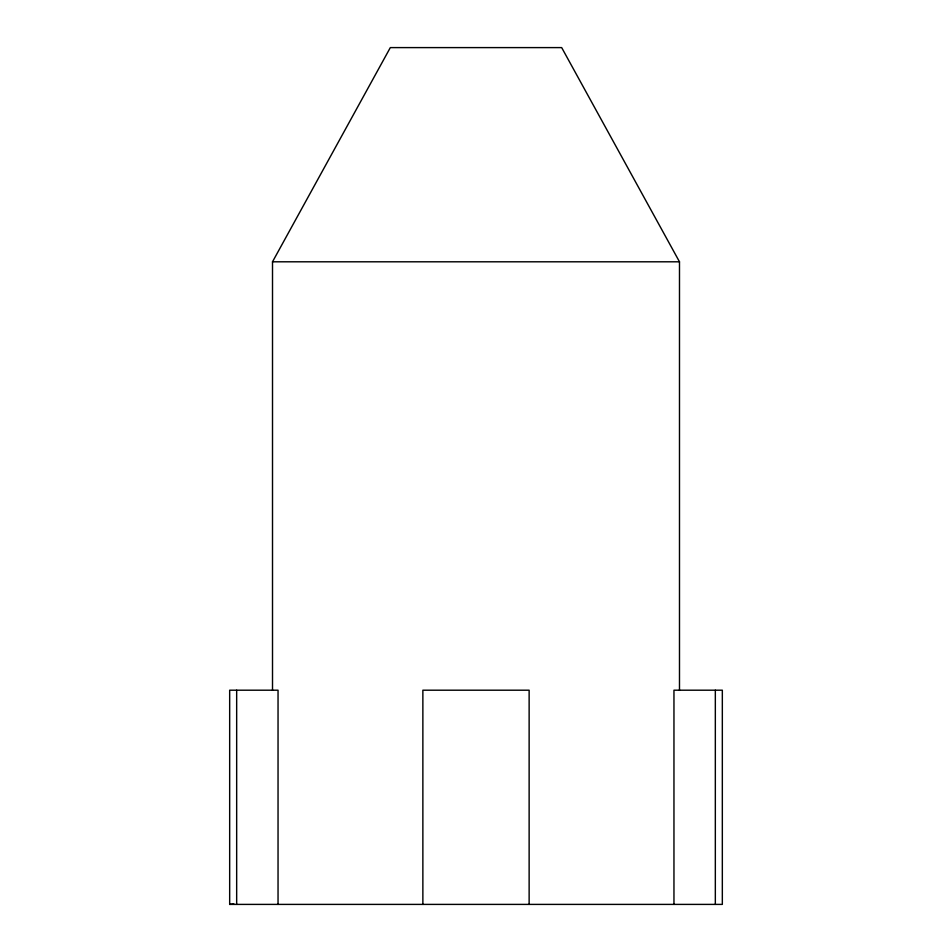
<?xml version="1.0" encoding="UTF-8"?>
<svg xmlns="http://www.w3.org/2000/svg" width="952" height="952" viewBox="0 0 952 952"><rect width="100%" height="100%" fill="white"/><g stroke="black" fill="none" stroke-linecap="round" stroke-linejoin="round"><path stroke-width="1.43" d="M272.51 690.2L272.51 261.8L390.32 47.6L561.68 47.6L679.49 261.8L679.49 690.2M278.043 904.4L278.043 690.2L229.67 690.2L229.67 904.4L233.871 903.9M272.51 261.8L679.49 261.8M229.67 904.4L722.33 904.4L722.33 690.2L673.957 690.2L673.957 904.4M715.333 690.2L715.333 904.4M529.133 904.4L529.133 690.2L422.867 690.2L422.867 904.4M236.667 690.2L236.667 904.4"/></g></svg>
